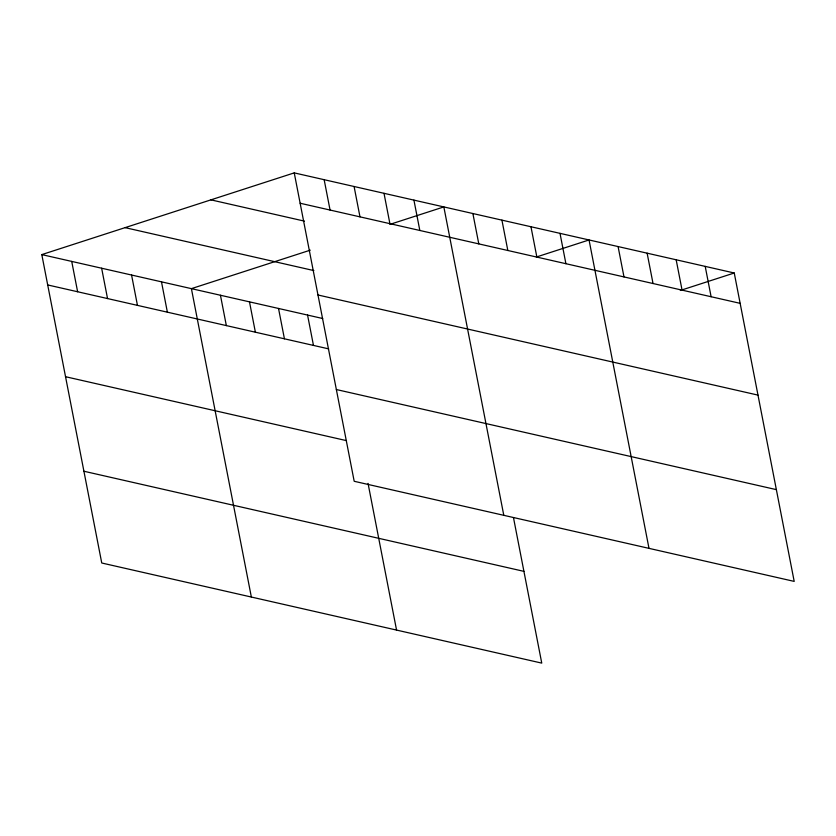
<?xml version="1.0" encoding="UTF-8"?>
<svg xmlns="http://www.w3.org/2000/svg" width="836" height="836" viewBox="0 0 836 836"><rect width="100%" height="100%" fill="white"/><g stroke="black" fill="none" stroke-linecap="round" stroke-linejoin="round"><path stroke-width="1.25" d="M513.492 517.703L541.759 663.115L101.752 563.004L41.8 254.604L294.241 172.885L734.248 272.996L794.2 581.396L354.192 481.285L294.241 172.885M310.271 250.163L191.402 288.639L251.354 597.04M389.942 224.372L443.843 206.92L503.794 515.321M536.367 257.018L589.046 239.963L648.997 548.364M680.347 290.447L734.248 272.996M300.145 203.242L740.153 303.343M210.933 199.856L304.44 221.132M125.107 227.643L313.855 270.582M317.973 294.993L757.991 395.104M41.8 254.604L322.717 318.516M47.704 284.951L328.621 348.863M336.354 389.534L776.362 489.635M65.532 376.712L346.449 440.624M83.913 471.243L523.921 571.354M705.208 266.391L711.112 296.738M676.167 259.787L682.072 290.134M647.127 253.172L653.031 283.519M618.086 246.568L623.99 276.915M560.005 233.349L565.909 263.706M530.965 226.744L536.869 257.091M501.924 220.14L507.828 250.486M472.883 213.535L478.788 243.882M413.925 200.117L419.829 230.464M384.006 193.315L389.9 223.661M354.088 186.501L359.982 216.848M324.159 179.698L330.063 210.045M368.039 483.386L396.557 630.072M307.564 315.067L313.469 345.425M278.524 308.463L284.428 338.81M249.483 301.859L255.388 332.205M220.443 295.244L226.347 325.601M161.484 281.836L167.378 312.183M131.565 275.023L137.459 305.38M101.637 268.22L107.541 298.567M71.718 261.417L77.623 291.764"/></g></svg>
